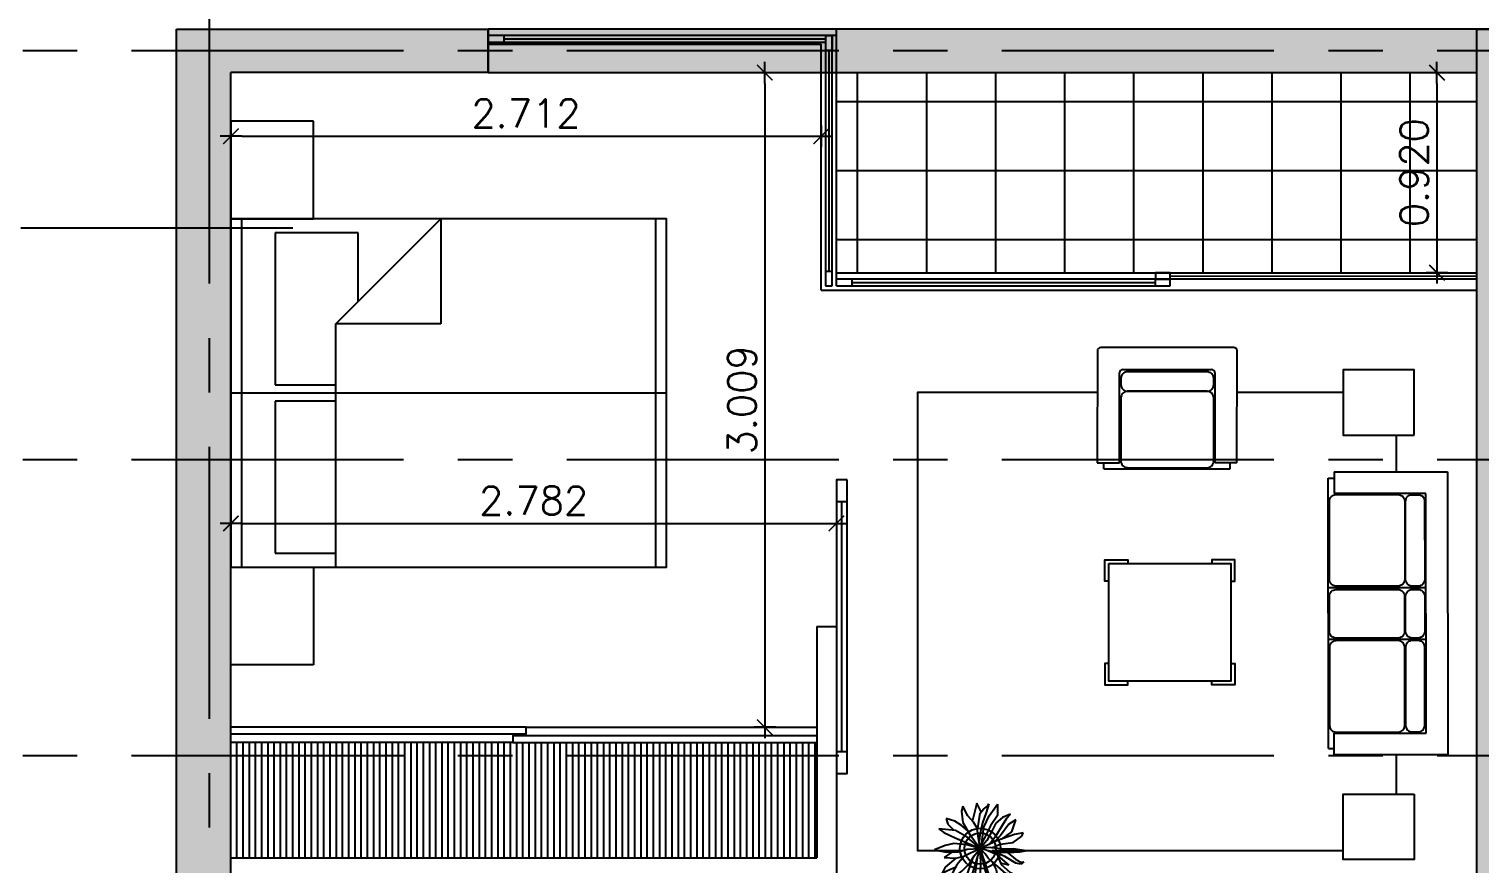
# Model space of a CAD drawing. Header units: millimetres. Extents: x -13 to 194, y -13 to 66.
# Drawn here: x 168.07 to 174.74, y 33.81 to 37.65 of the extents above; entities that cross this region are included whole.
import ezdxf

# ---------------------------------------------------------------- set-up
doc = ezdxf.new("R2010")
doc.units = ezdxf.units.MM
doc.linetypes.add('CENTER', pattern=[2, 1.25, -0.25, 0.25, -0.25])
for name, color, linetype in [('01', 1, 'Continuous'), ('03', 3, 'Continuous'), ('06', 6, 'Continuous'), ('COTAS', 1, 'Continuous'), ('EJES', 1, 'CENTER'), ('GRIS', 9, 'Continuous'), ('MUROS_EST', 5, 'Continuous'), ('PISOS', 8, 'Continuous'), ('VIGAS_1', 2, 'Continuous')]:
    doc.layers.add(name, color=color, linetype=linetype)
doc.styles.add('INTERARQ', font='ROMANS.SHX')
doc.dimstyles.new('ESCALA_1-50', dxfattribs={"dimtxt": 0.13, "dimasz": 0.05, "dimexe": 0.18, "dimexo": 0.0625, "dimgap": 0.04, "dimtad": 1, "dimdec": 3, "dimzin": 0, "dimdsep": 46, "dimtxsty": 'INTERARQ', "dimblk": 'DIMTICK', "dimcen": 0.09, "dimse1": 1, "dimse2": 1, "dimclrd": 1, "dimclre": 1, "dimclrt": 2, "dimadec": 0, "dimazin": 0, "dimtfac": 4.5, "dimtdec": 3, "dimtofl": 0, "dimtmove": 2, "dimatfit": 3, "dimldrblk": 'DIMTICK', "dimfxl": 1, "dimtolj": 1, "dimtzin": 0, "dimarcsym": 0})

# ---------------------------------------------------------------- blocks, each defined once
blk = doc.blocks.new('Cama 2Pl')
for p, q in [((-1.9512, -0.8), (-1.9512, 0.8)), ((-0.4826, 0.8), (-0.4826, -0.3174)), ((-0.0508, 0.8), (-0.0508, -0.8)), ((-0.2032, 0.7365), (-0.4826, 0.7365)), ((-0.2032, 0.0381), (-0.2032, 0.7365)), ((0, 0), (-2.002, 0)), ((-0.4826, 0.0381), (-0.2032, 0.0381)), ((-0.2032, -0.0381), (-0.4826, -0.0381)), ((-0.2032, -0.7365), (-0.2032, -0.0381)), ((-0.4826, -0.3174), (-0.9652, -0.8)), ((-0.9652, -0.8), (-0.9652, -0.3174)), ((-0.9652, -0.3174), (-0.4826, -0.3174)), ((-0.5842, -0.419), (-0.5842, -0.7365)), ((-0.5842, -0.7365), (-0.2032, -0.7365))]:
    blk.add_line(p, q)
for points in [[(-0.38, 1.25), (0, 1.25), (0, 0.8), (-0.38, 0.8), (-0.38, 1.25)], [(-0.38, -1.25), (0, -1.25), (0, -0.8), (-0.38, -0.8), (-0.38, -1.25)]]:
    blk.add_lwpolyline(points)
blk.add_lwpolyline([(0, -0.8), (0, 0.8), (-2.002, 0.8), (-2.002, -0.8)], close=True)
blk = doc.blocks.new('kkk')
at = {"color": 8}
for p, q in [((1260.806, 67.1615), (1260.8129, 67.1245)), ((1260.8198, 67.1558), (1260.806, 67.1615)), ((1260.8483, 67.1179), (1260.8198, 67.1558)), ((1260.8737, 67.1195), (1260.8806, 67.1649)), ((1260.8806, 67.1649), (1260.8845, 67.1748)), ((1260.8845, 67.1748), (1260.8906, 67.1459)), ((1260.8906, 67.1459), (1260.8937, 67.0989)), ((1260.9206, 67.1278), (1260.9337, 67.1517)), ((1260.9329, 67.1657), (1260.9422, 67.1517)), ((1260.9337, 67.1517), (1260.9329, 67.1657)), ((1260.9422, 67.1517), (1260.9376, 67.1294)), ((1260.7244, 67.1063), (1260.7383, 67.0717)), ((1260.7414, 67.0907), (1260.7244, 67.1063)), ((1260.7714, 67.0717), (1260.7414, 67.0907)), ((1260.7491, 67.1294), (1260.7675, 67.0997)), ((1260.8014, 67.1121), (1260.7491, 67.1294)), ((1260.7675, 67.0997), (1260.8175, 67.0626)), ((1260.8327, 67.0683), (1260.8014, 67.1121)), ((1260.8129, 67.1245), (1260.8391, 67.0503)), ((1260.8545, 67.061), (1260.8483, 67.1179)), ((1260.8752, 67.0783), (1260.8737, 67.1195)), ((1260.9083, 67.0816), (1260.888, 67.0333)), ((1260.8937, 67.0989), (1260.8922, 67.0544)), ((1260.8936, 67.0948), (1260.9206, 67.1278)), ((1260.9053, 67.0503), (1260.9468, 67.0997)), ((1260.9376, 67.1294), (1260.9083, 67.0816)), ((1260.9468, 67.0997), (1260.9376, 67.0626)), ((1260.9437, 67.0659), (1260.9776, 67.1038)), ((1260.9837, 67.0857), (1260.9522, 67.0511)), ((1260.9776, 67.1038), (1260.993, 67.1368)), ((1260.993, 67.1368), (1260.9837, 67.0857)), ((1260.6806, 67.0494), (1260.7291, 67.0503)), ((1260.7306, 67.0132), (1260.6806, 67.0494)), ((1260.7291, 67.0503), (1260.7752, 67.0189)), ((1260.7383, 67.0717), (1260.7637, 67.0428)), ((1260.7637, 67.0428), (1260.8037, 67.0214)), ((1260.8121, 67.047), (1260.7714, 67.0717)), ((1260.7752, 67.0189), (1260.8563, 66.9787)), ((1260.8037, 67.0214), (1260.8383, 67.0024)), ((1260.8563, 67.013), (1260.8121, 67.047)), ((1260.8175, 67.0626), (1260.8437, 67.0387)), ((1260.8391, 67.0503), (1260.8744, 66.974)), ((1260.8696, 67.0272), (1260.8545, 67.061)), ((1260.8676, 67.0082), (1260.8752, 67.0783)), ((1260.8799, 67.0008), (1260.8999, 67.0478)), ((1260.8922, 67.0544), (1260.8838, 67.01)), ((1260.8999, 67.0478), (1260.9437, 67.0659)), ((1260.9399, 67.0354), (1260.916, 67.0091)), ((1260.9299, 67.0244), (1260.9676, 67.0445)), ((1260.9522, 67.0511), (1260.9399, 67.0354)), ((1260.9676, 67.0445), (1261.0145, 67.0527)), ((1261.0284, 67.0354), (1260.9907, 67.014)), ((1261.0145, 67.0527), (1261.0561, 67.0577)), ((1261.0561, 67.0577), (1261.0284, 67.0354)), ((1260.714, 66.9781), (1260.6752, 66.9588)), ((1260.6752, 66.9588), (1260.7514, 66.9406)), ((1260.6791, 67.0115), (1260.7168, 67.0008)), ((1260.689, 67.0057), (1260.6791, 67.0115)), ((1260.7021, 66.9884), (1260.689, 67.0057)), ((1260.7191, 66.9736), (1260.7021, 66.9884)), ((1260.7168, 67.0008), (1260.7614, 66.9835)), ((1260.7945, 66.9629), (1260.7191, 66.9736)), ((1260.7806, 66.9901), (1260.7306, 67.0132)), ((1260.7845, 66.9604), (1260.7583, 66.9447)), ((1260.7614, 66.9835), (1260.8137, 66.972)), ((1260.8475, 66.981), (1260.7806, 66.9901)), ((1260.8283, 66.967), (1260.7845, 66.9604)), ((1260.8121, 66.9291), (1260.8744, 66.974)), ((1260.8137, 66.972), (1260.8416, 66.9688)), ((1260.8744, 66.974), (1260.8245, 66.9175)), ((1260.8268, 66.864), (1260.8744, 66.974)), ((1260.8744, 66.974), (1260.8283, 66.967)), ((1260.8383, 67.0024), (1260.8744, 66.974)), ((1260.8744, 66.974), (1260.8475, 66.981)), ((1260.8744, 66.974), (1260.8575, 66.9159)), ((1260.8744, 66.974), (1260.8676, 67.0082)), ((1260.8744, 66.974), (1260.8799, 67.0008)), ((1260.9414, 66.9967), (1260.8744, 66.974)), ((1260.8744, 66.974), (1260.9722, 66.9959)), ((1260.8968, 66.9959), (1260.8744, 66.974)), ((1260.9353, 66.9761), (1260.8744, 66.974)), ((1260.9807, 66.9423), (1260.8744, 66.974)), ((1260.9068, 66.9472), (1260.8744, 66.974)), ((1260.8744, 66.974), (1260.9091, 66.9027)), ((1260.8768, 66.9175), (1260.8744, 66.974)), ((1260.916, 67.0091), (1260.8968, 66.9959)), ((1261.0091, 66.9497), (1260.9148, 66.962)), ((1260.983, 66.9752), (1260.9353, 66.9761)), ((1260.9645, 67.0049), (1260.9414, 66.9967)), ((1260.9907, 67.014), (1260.9645, 67.0049)), ((1260.9722, 66.9959), (1261.006, 67.0082)), ((1261.0207, 66.9744), (1260.983, 66.9752)), ((1261.0045, 66.9748), (1261.053, 66.9579)), ((1261.006, 67.0082), (1261.033, 67.0066)), ((1261.0537, 66.9884), (1261.0207, 66.9744)), ((1261.033, 67.0066), (1261.0645, 67.0016)), ((1261.0745, 66.9637), (1261.0507, 66.9439)), ((1261.053, 66.9579), (1261.0745, 66.9637)), ((1261.0745, 66.9967), (1261.0537, 66.9884)), ((1261.0645, 67.0016), (1261.0745, 66.9967)), ((1260.7306, 66.9192), (1260.689, 66.8986)), ((1260.689, 66.8986), (1260.7106, 66.892)), ((1260.7106, 66.892), (1260.7606, 66.8978)), ((1260.7583, 66.9447), (1260.7306, 66.9192)), ((1260.7714, 66.8903), (1260.7545, 66.8623)), ((1260.7606, 66.8978), (1260.8121, 66.9291)), ((1260.7971, 66.9199), (1260.7714, 66.8903)), ((1260.8245, 66.9175), (1260.7952, 66.8664)), ((1260.8575, 66.9159), (1260.8522, 66.859)), ((1260.8883, 66.8771), (1260.8768, 66.9175)), ((1260.9391, 66.9266), (1260.9068, 66.9472)), ((1260.9168, 66.8681), (1260.9076, 66.9043)), ((1260.9091, 66.9027), (1260.9453, 66.8722)), ((1260.9171, 66.9406), (1260.9768, 66.92)), ((1260.9714, 66.8945), (1260.9391, 66.9266)), ((1261.0022, 66.8565), (1260.9714, 66.8945)), ((1260.9768, 66.92), (1261.0153, 66.9068)), ((1261.023, 66.9208), (1260.9807, 66.9423)), ((1261.0507, 66.9439), (1261.0091, 66.9497)), ((1261.0153, 66.9068), (1261.0591, 66.8986)), ((1261.0591, 66.8986), (1261.023, 66.9208)), ((1260.7545, 66.8623), (1260.7421, 66.8252)), ((1260.7421, 66.8252), (1260.7675, 66.8326)), ((1260.7675, 66.8326), (1260.7937, 66.859)), ((1260.7952, 66.8664), (1260.7875, 66.7931)), ((1260.8045, 66.8153), (1260.8268, 66.864)), ((1260.8522, 66.859), (1260.8614, 66.8211)), ((1260.8799, 66.7733), (1260.8899, 66.8269)), ((1260.8899, 66.8269), (1260.8883, 66.8771)), ((1260.8899, 66.85), (1260.9129, 66.817)), ((1260.9129, 66.817), (1260.916, 66.8681)), ((1260.916, 66.8681), (1260.956, 66.8203)), ((1260.9453, 66.8722), (1260.9776, 66.8549)), ((1260.9714, 66.8277), (1260.9545, 66.8673)), ((1260.9814, 66.8071), (1260.9714, 66.8277)), ((1260.9776, 66.8549), (1261.016, 66.8351)), ((1261.016, 66.8351), (1261.0022, 66.8565)), ((1260.7875, 66.7931), (1260.8045, 66.8153)), ((1260.8614, 66.8211), (1260.8799, 66.7733)), ((1260.956, 66.8203), (1260.9814, 66.8071))]:
    blk.add_line(p, q, dxfattribs=at)
for radius in [0.0887, 0.0687]:
    blk.add_circle((1260.8744, 66.974), radius, dxfattribs=at)
blk = doc.blocks.new('DIMTICK')
at = {"color": 1}
for p, q in [((-1, 0), (1, 0)), ((0, 1), (0, -1))]:
    blk.add_line(p, q, dxfattribs=at)
at = {"color": 3, "const_width": 0.141}
blk.add_lwpolyline([(0.71, 0.71), (-0.71, -0.71)], dxfattribs=at)
blk = doc.blocks.new('*D313')
at = {"layer": '01', "color": 1, "lineweight": -2, "transparency": 16777216}
blk.add_line((169.0525, 37.1545), (171.665, 37.1545), dxfattribs=at)
at = {"layer": 'Defpoints', "color": 0, "transparency": 16777216}
for p in [(169.0025, 37.4473), (171.715, 37.4473), (171.715, 37.1545)]:
    blk.add_point(p, dxfattribs=at)
at = {"layer": '01', "color": 1, "lineweight": -2, "transparency": 16777216, "xscale": 0.05, "yscale": 0.05, "zscale": 0.05, "rotation": 180}
blk.add_blockref('DIMTICK', (169.0025, 37.1545), dxfattribs=at)
at = {"layer": '01', "color": 1, "lineweight": -2, "transparency": 16777216, "xscale": 0.05, "yscale": 0.05, "zscale": 0.05}
blk.add_blockref('DIMTICK', (171.715, 37.1545), dxfattribs=at)
at = {"layer": '01', "color": 2, "transparency": 16777216, "insert": (170.3587, 37.2595), "char_height": 0.13, "attachment_point": 5, "style": 'INTERARQ'}
blk.add_mtext('\\A1;2.712', dxfattribs=at)
blk = doc.blocks.new('*D314')
at = {"layer": '01', "color": 1, "lineweight": -2, "transparency": 16777216}
blk.add_line((174.5452, 37.3973), (174.5452, 36.5773), dxfattribs=at)
at = {"layer": 'Defpoints', "color": 0, "transparency": 16777216}
for p in [(174.7275, 37.4473), (174.5452, 36.5273), (174.7275, 36.5273)]:
    blk.add_point(p, dxfattribs=at)
at = {"layer": '01', "color": 1, "lineweight": -2, "transparency": 16777216, "xscale": 0.05, "yscale": 0.05, "zscale": 0.05}
for p, rotation in [((174.5452, 37.4473), 90), ((174.5452, 36.5273), 270)]:
    blk.add_blockref('DIMTICK', p, dxfattribs=dict(at, rotation=rotation))
at = {"layer": '01', "color": 2, "transparency": 16777216, "insert": (174.4402, 36.9873), "char_height": 0.13, "attachment_point": 5, "rotation": 90, "style": 'INTERARQ'}
blk.add_mtext('\\A1;0.920', dxfattribs=at)
blk = doc.blocks.new('*D242')
at = {"layer": '01', "color": 1, "lineweight": -2, "transparency": 16777216}
blk.add_line((169.0525, 35.3751), (171.735, 35.3751), dxfattribs=at)
at = {"layer": 'Defpoints', "color": 0, "transparency": 16777216}
for p in [(171.785, 35.3751), (169.0025, 35.189), (171.785, 35.189)]:
    blk.add_point(p, dxfattribs=at)
at = {"layer": '01', "color": 1, "lineweight": -2, "transparency": 16777216, "xscale": 0.05, "yscale": 0.05, "zscale": 0.05, "rotation": 180}
blk.add_blockref('DIMTICK', (169.0025, 35.3751), dxfattribs=at)
at = {"layer": '01', "color": 1, "lineweight": -2, "transparency": 16777216, "xscale": 0.05, "yscale": 0.05, "zscale": 0.05}
blk.add_blockref('DIMTICK', (171.785, 35.3751), dxfattribs=at)
at = {"layer": '01', "color": 2, "transparency": 16777216, "insert": (170.3937, 35.4801), "char_height": 0.13, "attachment_point": 5, "style": 'INTERARQ'}
blk.add_mtext('\\A1;2.782', dxfattribs=at)
blk = doc.blocks.new('*D315')
at = {"layer": '01', "color": 1, "lineweight": -2, "transparency": 16777216}
blk.add_line((171.456, 37.3973), (171.456, 34.4881), dxfattribs=at)
at = {"layer": 'Defpoints', "color": 0, "transparency": 16777216}
for p in [(169.0025, 37.4473), (169.0025, 34.4381), (171.456, 34.4381)]:
    blk.add_point(p, dxfattribs=at)
at = {"layer": '01', "color": 1, "lineweight": -2, "transparency": 16777216, "xscale": 0.05, "yscale": 0.05, "zscale": 0.05}
for p, rotation in [((171.456, 37.4473), 90), ((171.456, 34.4381), 270)]:
    blk.add_blockref('DIMTICK', p, dxfattribs=dict(at, rotation=rotation))
at = {"layer": '01', "color": 2, "transparency": 16777216, "insert": (171.351, 35.9427), "char_height": 0.13, "attachment_point": 5, "rotation": 90, "style": 'INTERARQ'}
blk.add_mtext('\\A1;3.009', dxfattribs=at)

msp = doc.modelspace()

# ---------------------------------------------------------------- hatches: boundary and pattern name
at = {"layer": 'GRIS'}
h = msp.add_hatch(dxfattribs=at)
h.set_pattern_fill('LINE', color=8, scale=0.009, angle=90, style=0)
h.set_pattern_definition([(90, (-420.615047, 731.599996), (-0.028575, 0), [])])
h.paths.add_polyline_path([(170.2987, 34.3681), (169.0025, 34.3681), (169.0025, 33.8381), (171.715, 33.8381), (171.715, 34.3681)])
at = {"layer": 'MUROS_EST', "transparency": 33554687}
h = msp.add_hatch(color=256, dxfattribs=at)
h.dxf.hatch_style = 1
h.paths.add_polyline_path([(181.4106, 23.5073), (181.1606, 23.5073), (181.1606, 21.5273), (177.9375, 21.5273), (177.9375, 25.2273), (175.6025, 25.2273), (175.6025, 25.0273), (177.7375, 25.0273), (177.7375, 21.5273), (175.6025, 21.5273), (175.6025, 21.3273), (180.8606, 21.3273), (180.8606, 21.1419), (181.0606, 21.1419), (181.0606, 21.3273), (181.4117, 21.3273)])
h.paths.add_polyline_path([(181.4106, 30.0873), (181.1606, 30.0873), (181.1606, 29.0223), (175.8025, 29.0223), (175.8025, 30.0458), (175.6025, 30.0458), (175.6025, 28.7723), (175.9606, 28.7723), (175.9606, 26.1803), (176.1606, 26.1803), (176.1606, 28.7723), (181.4106, 28.7723)])
h.paths.add_polyline_path([(174.9775, 37.6473), (174.7275, 37.6473), (174.7275, 37.4473), (174.7275, 30.9728), (174.441, 30.3884), (174.6206, 30.3003), (174.9775, 31.0284)])
h.paths.add_polyline_path([(169.0025, 37.4473), (170.185, 37.4473), (170.185, 37.6473), (168.7525, 37.6473), (168.7525, 33.7473), (169.0025, 33.7473)])
h.paths.add_polyline_path([(174.2025, 24.9373), (174.0025, 24.9373), (174.0025, 23.4773), (168.3025, 23.4773), (168.3025, 23.2773), (174.0025, 23.2773), (174.0025, 21.8173), (174.2025, 21.8173)])
h.paths.add_polyline_path([(174.2025, 20.8673), (174.0025, 20.8673), (174.0025, 18.2773), (168.3025, 18.2773), (168.3025, 18.0773), (168.8025, 18.0773), (168.8025, 17.0773), (169.0025, 17.0773), (169.0025, 18.0773), (174.0025, 18.0773), (174.0025, 17.5773), (174.2025, 17.5773)])
h.paths.add_polyline_path([(174.9525, 15.9873), (174.6078, 16.7181), (174.4269, 16.6328), (174.7525, 15.9425), (174.7525, 13.7227), (174.7525, 9.5444), (174.7525, 9.2944), (174.9525, 9.2944), (174.9525, 9.4944), (174.9525, 9.5405), (174.9525, 13.7227)])
h.paths.add_polyline_path([(169.0025, 12.7707), (168.8025, 12.7707), (168.8025, 9.4944), (169.0025, 9.4944)])
h.paths.add_polyline_path([(169.0025, 12.9773), (168.8025, 12.9773), (168.8025, 12.7707), (169.0025, 12.7707)])
h.paths.add_polyline_path([(170.187, 9.4944), (169.0025, 9.4944), (169.0025, 9.2944), (170.187, 9.2944)])
h.paths.add_polyline_path([(169.0025, 9.4944), (168.8025, 9.4944), (168.8025, 9.2944), (169.0025, 9.2944)])
h.paths.add_polyline_path([(181.3606, 14.0173), (181.1606, 14.0173), (181.1606, 12.7707), (181.3606, 12.7707)])
h.paths.add_polyline_path([(181.3606, 12.7707), (181.1606, 12.7707), (181.1606, 9.4944), (181.3606, 9.4944)])
h.paths.add_polyline_path([(181.1606, 9.4944), (180.9606, 9.4944), (180.9606, 9.2944), (181.1606, 9.2944)])
h.paths.add_polyline_path([(181.3606, 9.4944), (181.1606, 9.4944), (181.1606, 9.2944), (181.3606, 9.2944)])
h = msp.add_hatch(color=5, dxfattribs=at)
h.dxf.hatch_style = 1
h.paths.add_polyline_path([(168.9025, 37.6473), (168.7525, 37.6473), (168.7525, 37.5473), (168.9025, 37.5473)])
h.paths.add_polyline_path([(168.9025, 37.5473), (168.7525, 37.5473), (168.7525, 36.7327), (168.9025, 36.7327)])
h = msp.add_hatch(color=5, dxfattribs=at)
h.dxf.hatch_style = 1
h.paths.add_polyline_path([(170.185, 37.5473), (170.185, 37.6473), (168.9025, 37.6473), (168.9025, 37.5473)])
h.paths.add_polyline_path([(170.185, 37.4473), (170.185, 37.5473), (168.9025, 37.5473), (168.9025, 36.7327), (169.0025, 36.7327), (169.0025, 37.4473)])
at = {"layer": 'PISOS'}
h = msp.add_hatch(dxfattribs=at)
h.set_pattern_fill('ANSI37', color=256, scale=0.1, angle=45, style=0)
h.set_pattern_definition([(90, (-683.78006, 1128.5619), (-0.3175, 1e-16), []), (180, (-683.78006, 1128.5619), (-1e-16, -0.3175), [])])
h.paths.add_polyline_path([(171.785, 37.4473), (171.785, 36.5273), (173.1977, 36.5273), (173.1977, 37.4473)])
h.paths.add_polyline_path([(173.1977, 36.5273), (174.7275, 36.5273), (174.7275, 37.4473), (173.1977, 37.4473)])
at = {"layer": 'VIGAS_1', "transparency": 33554687}
h = msp.add_hatch(color=256, dxfattribs=at)
h.dxf.hatch_style = 1
h.paths.add_polyline_path([(181.4106, 37.4487), (181.1606, 37.4487), (181.1606, 36.8272), (181.4106, 36.8272)])
h.paths.add_polyline_path([(181.4106, 37.6473), (174.9775, 37.6473), (174.9775, 37.4487), (181.4106, 37.4487)])
h.paths.add_polyline_path([(174.7275, 37.6473), (170.185, 37.6473), (170.185, 37.4473), (174.7275, 37.4473)])

# ---------------------------------------------------------------- linework, layer by layer
at = {"layer": '03'}
msp.add_line((171.785, 37.6473), (170.185, 37.6473), dxfattribs=at)
at = {"layer": '06'}
for p, q in [((170.185, 37.4473), (170.185, 37.6473)), ((174.9775, 37.6473), (174.7275, 37.6473)), ((171.695, 34.901), (171.785, 34.901)), ((171.695, 34.901), (171.695, 33.8381)), ((171.785, 34.901), (171.785, 33.7481)), ((169.0025, 33.8381), (171.695, 33.8381))]:
    msp.add_line(p, q, dxfattribs=at)
at = {"layer": 'COTAS'}
for p, q in [((170.2575, 37.6173), (170.1851, 37.6173)), ((170.1851, 37.5873), (170.2575, 37.5873)), ((171.785, 37.6172), (170.2575, 37.6173)), ((170.2575, 37.5873), (170.2575, 37.6173)), ((170.2575, 37.6023), (171.735, 37.6022)), ((170.2575, 37.5873), (171.735, 37.5872)), ((171.735, 37.6172), (171.735, 36.5347)), ((171.735, 37.6172), (171.765, 37.6172)), ((171.735, 37.6172), (171.735, 37.5497)), ((171.7649, 36.4672), (171.765, 37.6172)), ((171.765, 37.5497), (171.765, 37.6172)), ((171.765, 37.6172), (171.765, 37.5497)), ((171.785, 36.4972), (171.785, 37.6473)), ((170.185, 37.5773), (171.715, 37.5773)), ((171.715, 36.4473), (171.715, 37.5773)), ((171.735, 37.5497), (171.765, 37.5497)), ((171.75, 37.5497), (171.7499, 36.5347)), ((171.735, 36.5347), (171.765, 36.5347)), ((171.735, 36.5347), (171.735, 36.4672)), ((171.785, 36.5273), (174.7275, 36.5273)), ((173.2512, 36.5272), (173.2512, 36.4972)), ((173.3187, 36.5272), (173.2512, 36.5272)), ((173.3187, 36.4972), (173.3187, 36.5272)), ((171.735, 36.4672), (171.765, 36.4672)), ((171.8574, 36.4972), (171.785, 36.4972)), ((171.785, 36.4672), (171.785, 36.4972)), ((171.785, 36.4672), (171.8574, 36.4672)), ((171.8574, 36.4672), (171.8574, 36.4972)), ((173.2512, 36.4972), (171.8575, 36.4973)), ((171.8575, 36.4823), (173.2512, 36.4822)), ((171.8575, 36.4673), (173.2512, 36.4672)), ((173.2512, 36.4672), (173.2512, 36.4972)), ((173.3187, 36.4972), (173.2512, 36.4972)), ((173.2512, 36.4972), (173.3187, 36.4972)), ((173.2512, 36.4672), (173.3187, 36.4672)), ((173.3187, 36.5122), (174.7275, 36.5123)), ((174.7275, 36.4973), (173.3187, 36.4972)), ((173.3187, 36.4672), (173.3187, 36.4972)), ((171.715, 36.4473), (174.7275, 36.4473))]:
    msp.add_line(p, q, dxfattribs=at)
at = {"layer": 'EJES'}
for p, q in [((168.9025, 41.7272), (168.9025, 5.5947)), ((185.796, 37.5473), (164.6028, 37.5473)), ((169.2877, 36.7327), (164.6028, 36.7327)), ((185.796, 35.6673), (164.6028, 35.6673)), ((185.796, 34.3071), (164.6028, 34.3071))]:
    msp.add_line(p, q, dxfattribs=at)
at = {"layer": 'GRIS', "color": 9}
for p, q in [((172.9844, 36.168), (172.9842, 35.6536)), ((173.6108, 36.183), (172.9997, 36.1832)), ((173.0855, 35.6536), (173.0857, 36.0666)), ((174.0461, 34.3405), (174.0455, 35.5822))]:
    msp.add_line(p, q, dxfattribs=at)
at = {"layer": 'GRIS'}
for p, q in [((173.6259, 35.6534), (173.6261, 36.1677)), ((173.101, 36.0819), (173.5095, 36.0817)), ((173.5248, 36.0664), (173.5246, 35.6534)), ((172.9842, 35.6536), (173.0855, 35.6536)), ((173.0148, 35.626), (173.0148, 35.6536)), ((173.6259, 35.6534), (173.5246, 35.6534)), ((173.5953, 35.6257), (173.5953, 35.6534)), ((173.0148, 35.626), (173.5953, 35.6257)), ((174.0727, 35.6124), (174.5942, 35.6126)), ((174.0727, 35.6124), (174.0728, 35.5126)), ((174.5942, 35.6126), (174.5948, 34.3106)), ((174.0455, 35.5822), (174.0727, 35.5823)), ((171.785, 35.476), (171.835, 35.476)), ((171.81, 34.326), (171.81, 35.476)), ((174.4945, 35.5128), (174.0728, 35.5126)), ((174.495, 34.4103), (174.4945, 35.5128)), ((174.0457, 35.0803), (174.4946, 35.0805)), ((174.0459, 34.8424), (174.4948, 34.8426)), ((174.0733, 34.4101), (174.495, 34.4103)), ((174.0733, 34.3104), (174.0733, 34.4101)), ((171.785, 34.326), (171.835, 34.326)), ((174.0461, 34.3405), (174.0733, 34.3405)), ((174.5948, 34.3106), (174.0733, 34.3104))]:
    msp.add_line(p, q, dxfattribs=at)
at = {"layer": 'GRIS', "color": 8}
for p, q in [((170.3587, 34.4381), (171.695, 34.4381)), ((170.2987, 34.3681), (169.0025, 34.3681))]:
    msp.add_line(p, q, dxfattribs=at)
at = {"layer": 'GRIS', "color": 9}
for points in [[(173.4886, 36.0717), (173.123, 36.0719, 0.414214), (173.0924, 36.0413), (173.0924, 36.0134, 0.414214), (173.123, 35.9828), (173.4886, 35.9826, 0.414214), (173.5192, 36.0132), (173.5192, 36.0411, 0.414214)], [(174.3967, 35.4772), (174.3968, 35.1172, -0.414214), (174.3667, 35.0871), (174.0812, 35.0869, -0.414214), (174.0511, 35.1171), (174.0509, 35.477, -0.414214), (174.0811, 35.5072), (174.3665, 35.5073, -0.414214)]]:
    msp.add_lwpolyline(points, format="xyb", close=True, dxfattribs=at)
for points in [[(174.4408, 35.7803), (174.4408, 36.0813), (174.1136, 36.0813), (174.1136, 35.7803)], [(173.0373, 35.1902), (173.5973, 35.1902), (173.5973, 34.6502), (173.0373, 34.6502)]]:
    msp.add_lwpolyline(points, close=True, dxfattribs=at)
for points in [[(172.3669, 33.8703), (172.1599, 33.8703), (172.1599, 35.9788), (172.9843, 35.9788)], [(173.6261, 35.9788), (174.1136, 35.9788)], [(173.0373, 35.1096), (173.0191, 35.1096), (173.0191, 35.208), (173.1246, 35.208), (173.1246, 35.1902)], [(173.5973, 35.1096), (173.6156, 35.1096), (173.6156, 35.208), (173.51, 35.208), (173.51, 35.1902)], [(174.1136, 33.8703), (172.5008, 33.8703)]]:
    msp.add_lwpolyline(points, dxfattribs=at)
at = {"layer": 'GRIS'}
for points in [[(173.4886, 35.9824), (173.123, 35.9825, 0.414214), (173.0924, 35.9519), (173.0922, 35.662, 0.414214), (173.1228, 35.6314), (173.4884, 35.6312, 0.414214), (173.5191, 35.6618), (173.5192, 35.9517, 0.414214)], [(174.4884, 35.4766), (174.4886, 35.1167, -0.414214), (174.4585, 35.0865), (174.431, 35.0865, -0.414214), (174.4009, 35.1166), (174.4007, 35.4766, -0.414214), (174.4309, 35.5068), (174.4583, 35.5068, -0.414214)], [(174.3962, 35.0409), (174.3963, 34.8781, -0.414214), (174.3662, 34.8479), (174.0807, 34.8478, -0.414214), (174.0506, 34.8779), (174.0505, 35.0407, -0.414214), (174.0806, 35.0709), (174.366, 35.071, -0.414214)], [(174.4886, 35.0409), (174.4888, 34.8781, -0.414214), (174.4586, 34.848), (174.4312, 34.848, -0.414214), (174.401, 34.8781), (174.4009, 35.0409, -0.414214), (174.4311, 35.071), (174.4585, 35.0711, -0.414214)], [(174.3972, 34.4459), (174.397, 34.8058, 0.414214), (174.3669, 34.836), (174.0814, 34.8358, 0.414214), (174.0513, 34.8057), (174.0514, 34.4457, 0.414214), (174.0816, 34.4156), (174.367, 34.4157, 0.414214)], [(174.489, 34.4465), (174.4888, 34.8065, 0.414214), (174.4586, 34.8366), (174.4312, 34.8366, 0.414214), (174.4011, 34.8064), (174.4012, 34.4465, 0.414214), (174.4314, 34.4163), (174.4588, 34.4163, 0.414214)]]:
    msp.add_lwpolyline(points, format="xyb", close=True, dxfattribs=at)
for points in [[(174.3568, 35.7803), (174.3568, 35.6125)], [(173.0373, 34.7309), (173.0191, 34.7309), (173.0191, 34.6325), (173.1246, 34.6325), (173.1246, 34.6502)], [(173.5973, 34.7309), (173.6156, 34.7309), (173.6156, 34.6325), (173.51, 34.6325), (173.51, 34.6502)], [(174.3568, 34.3105), (174.3568, 34.1308)]]:
    msp.add_lwpolyline(points, dxfattribs=at)
at = {"layer": 'GRIS', "flags": 128}
msp.add_lwpolyline([(171.835, 35.576), (171.785, 35.576), (171.785, 34.226), (171.835, 34.226)], close=True, dxfattribs=at)
at = {"layer": 'GRIS', "color": 8}
for points in [[(169.0025, 34.4081), (170.3587, 34.4081), (170.3587, 34.4381), (169.0025, 34.4381)], [(171.695, 34.3981), (170.2987, 34.3981), (170.2987, 34.3681), (171.695, 34.3681)]]:
    msp.add_lwpolyline(points, dxfattribs=at)
at = {"layer": 'GRIS'}
msp.add_lwpolyline([(174.4408, 34.1308), (174.4408, 33.8298), (174.1136, 33.8298), (174.1136, 34.1308)], close=True, dxfattribs=at)
for centre, start, end in [((172.9997, 36.1679), 89.97413, 179.97413), ((173.6108, 36.1677), 359.97413, 89.97413), ((173.101, 36.0666), 89.97413, 179.97413), ((173.5095, 36.0664), 359.97413, 89.97413)]:
    msp.add_arc(centre, 0.0153, start, end, dxfattribs=at)
at = {"layer": 'MUROS_EST'}
for p, q in [((168.7525, 37.6473), (170.185, 37.6473)), ((168.7525, 33.7473), (168.7525, 37.6473)), ((170.185, 37.6473), (170.185, 37.4473)), ((174.7275, 30.9728), (174.7275, 37.6473)), ((170.185, 37.4473), (169.0025, 37.4473)), ((169.0025, 33.7473), (169.0025, 37.4473))]:
    msp.add_line(p, q, dxfattribs=at)
msp.add_lwpolyline([(174.7275, 37.6473), (174.9775, 37.6473), (174.9775, 31.0284), (174.6206, 30.3003), (174.441, 30.3884), (174.7275, 30.9728), (174.7275, 37.6473)], dxfattribs=at)
at = {"layer": 'VIGAS_1'}
msp.add_lwpolyline([(170.185, 37.4473), (174.7275, 37.4473), (174.7275, 37.6473), (170.185, 37.6473)], close=True, dxfattribs=at)

# ---------------------------------------------------------------- block references
at = {"layer": 'GRIS', "color": 9, "rotation": 180}
msp.add_blockref('Cama 2Pl', (169.0025, 35.9745), dxfattribs=at)
at = {"layer": 'GRIS', "xscale": 1.050000000000181, "yscale": 1.050000000000181, "zscale": 1.050000000000181, "rotation": 270}
msp.add_blockref('kkk', (102.1232, 1357.7983), dxfattribs=at)

# ---------------------------------------------------------------- dimensions: what is measured, and where the dimension line sits
at = {"layer": '01'}
for base, p1, p2, picture, middle in [((171.456, 34.4381), (169.0025, 37.4473), (169.0025, 34.4381), '*D315', (171.351, 35.9427)), ((174.5452, 36.5273), (174.7275, 37.4473), (174.7275, 36.5273), '*D314', (174.4402, 36.9873))]:
    dim = msp.add_linear_dim(base=base, p1=p1, p2=p2, angle=90, dimstyle='ESCALA_1-50', dxfattribs=at)
    dim.commit()
    dim.dimension.update_dxf_attribs({"geometry": picture, "text_midpoint": middle})
for base, p1, p2, picture, middle in [((171.7149569, 37.15445937), (169.00245691, 37.44725128), (171.7149569, 37.44725128), '*D313', (170.3587069, 37.25945937)), ((171.7849569, 35.37511939), (169.00245691, 35.18904004), (171.7849569, 35.18904004), '*D242', (170.3937069, 35.48011939))]:
    dim = msp.add_linear_dim(base=base, p1=p1, p2=p2, dimstyle='ESCALA_1-50', dxfattribs=at)
    dim.commit()
    dim.dimension.update_dxf_attribs({"geometry": picture, "text_midpoint": middle})

doc.saveas('drawing.dxf')
